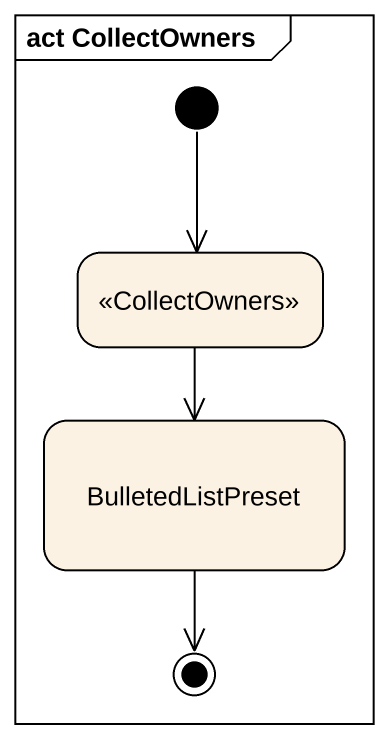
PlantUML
@startuml
mainframe act CollectOwners
hide empty description
state " " as state1 <<CollectOwners>>
state BulletedListPreset
[*] --> state1
state1 --> BulletedListPreset
BulletedListPreset --> [*]
@enduml
